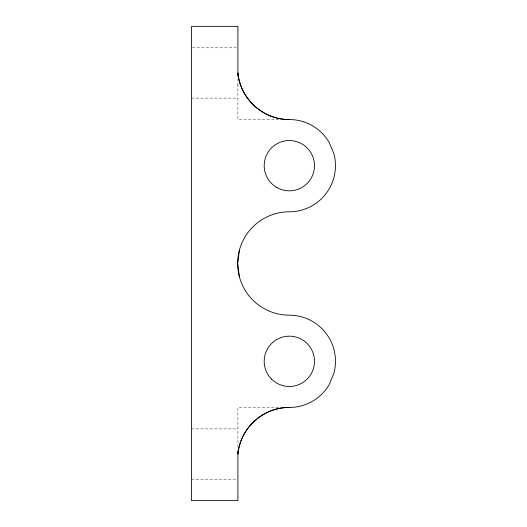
<?xml version="1.0" encoding="UTF-8"?>
<svg xmlns="http://www.w3.org/2000/svg" width="527" height="527" viewBox="0 0 527 527"><rect width="100%" height="100%" fill="white"/><g stroke="black" fill="none" stroke-linecap="round" stroke-linejoin="round"><path stroke-width="0.4" stroke-dasharray="2.63 1.98" d="M237.908 85.532L237.908 79.465M192.342 47.805L237.097 47.805M191.525 98.108L237.908 98.108M278.73 119.557L237.908 119.557L237.908 84.9M278.73 407.443L237.908 407.443L237.908 446.876M191.525 428.892L237.908 428.892M191.525 479.195L237.097 479.195"/><path stroke-width="0.79" d="M237.908 76.138L237.908 26.35L191.525 26.35L191.525 500.65L237.908 500.65L237.908 450.862M239.423 250.127L237.664 263.5L239.423 276.873M289.343 407.45C263.559 406.989 239.989 428.346 237.908 454.05A51.679 51.679 0 0 1 289.343 407.45A46.132 46.132 0 0 0 329.296 384.381L333.901 373.254A46.132 46.132 0 0 0 289.343 315.186A51.692 51.692 0 0 1 237.657 263.487A51.692 51.692 0 0 1 289.343 211.801A46.132 46.132 0 0 0 333.901 153.746L329.296 142.619A46.132 46.132 0 0 0 289.343 119.55A51.679 51.679 0 0 1 237.908 72.95C239.989 98.654 263.559 120.011 289.343 119.55M271.557 379.097A25.151 25.151 0 0 0 313.637 367.826A25.151 25.151 0 0 0 282.834 337.023A25.151 25.151 0 0 0 271.557 379.097M276.767 187.467A25.151 25.151 0 0 0 314.494 165.682A25.151 25.151 0 0 0 276.767 143.904A25.151 25.151 0 0 0 276.767 187.467"/></g></svg>
